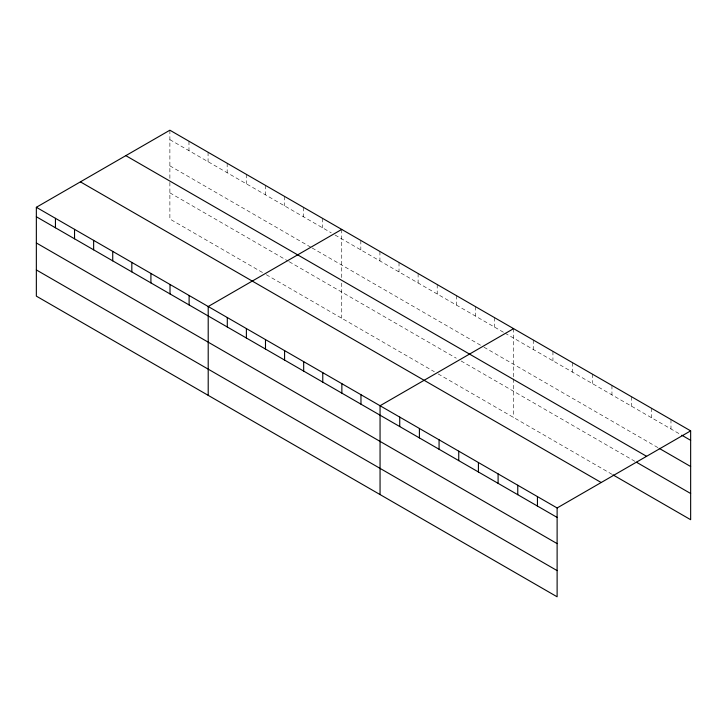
<?xml version="1.0" encoding="UTF-8"?>
<svg xmlns="http://www.w3.org/2000/svg" width="727" height="727" viewBox="0 0 727 727"><rect width="100%" height="100%" fill="white"/><g stroke="black" fill="none" stroke-linecap="round" stroke-linejoin="round"><path stroke-width="0.55" stroke-dasharray="3.63 2.73" d="M169.882 130.206L169.882 179.351M169.882 139.657L331.23 232.813M335.056 235.021L504.038 332.584M504.992 333.139L680.817 434.646M169.882 165.856L311.183 247.434M312.137 247.989L483.037 346.652M483.991 347.206L658.189 447.777M169.882 192.846L288.274 261.193M289.228 261.747L456.302 358.211M461.082 360.965L635.562 461.7M262.492 272.507L169.882 219.036L169.882 180.478M266.309 274.715L434.346 371.724M438.163 373.932L611.952 474.268M670.976 419.506L670.976 428.966M651.301 408.147L651.301 417.607M631.627 396.788L631.627 406.248M611.952 385.428L611.952 394.888M592.287 374.078L592.287 383.529M572.612 362.718L572.612 372.169M552.938 351.359L552.938 360.81M533.264 340L533.264 349.46M513.589 328.64L513.589 377.786M513.589 378.912L513.589 417.48M494.496 317.617L494.496 327.077M475.403 306.594L475.403 316.045M456.302 295.571L456.302 305.022M437.209 284.548L437.209 293.999M418.116 273.516L418.116 282.976M399.023 262.492L399.023 271.953M379.93 251.469L379.93 260.929M360.828 240.446L360.828 249.906M341.735 229.423L341.735 278.568M341.735 283.067L341.735 318.253M322.643 218.4L322.643 227.851M303.55 207.377L303.55 216.828M284.448 196.354L284.448 205.805M265.355 185.321L265.355 194.781M246.262 174.298L246.262 183.758M227.169 163.275L227.169 172.735M208.076 152.252L208.076 161.712M188.975 141.229L188.975 150.689"/><path stroke-width="1.09" d="M36.35 207.295L557.118 507.964L557.118 596.794L36.35 296.134L36.35 207.295L169.882 130.206L690.65 430.866L690.65 519.705L612.943 474.84M341.735 229.423L208.204 306.521L208.204 395.352M513.589 328.64L380.057 405.739L380.057 494.569M557.118 507.964L690.65 430.866M681.799 435.209L690.65 440.326M659.171 448.341L690.65 466.516M125.816 155.642L646.585 456.311M636.552 462.272L690.65 493.506M80.415 181.859L601.184 482.519M36.35 216.755L557.118 517.415M36.35 242.954L557.118 543.614M36.35 269.935L557.118 570.604M537.444 496.605L537.444 506.056M517.769 485.245L517.769 494.696M498.095 473.886L498.095 483.346M478.421 462.526L478.421 471.987M458.746 451.167L458.746 460.627M439.072 439.808L439.072 449.268M419.406 428.448L419.406 437.908M399.732 417.098L399.732 426.549M360.965 394.716L360.965 404.167M341.863 383.683L341.863 393.143M322.77 372.66L322.77 382.12M303.677 361.637L303.677 371.097M284.584 350.614L284.584 360.074M265.491 339.591L265.491 349.051M246.389 328.568L246.389 338.019M227.297 317.545L227.297 326.996M189.111 295.489L189.111 304.949M170.009 284.466L170.009 293.926M150.916 273.443L150.916 282.903M131.823 262.42L131.823 271.88M112.73 251.397L112.73 260.857M93.638 240.373L93.638 249.824M74.536 229.35L74.536 238.801M55.443 218.327L55.443 227.778"/></g></svg>
